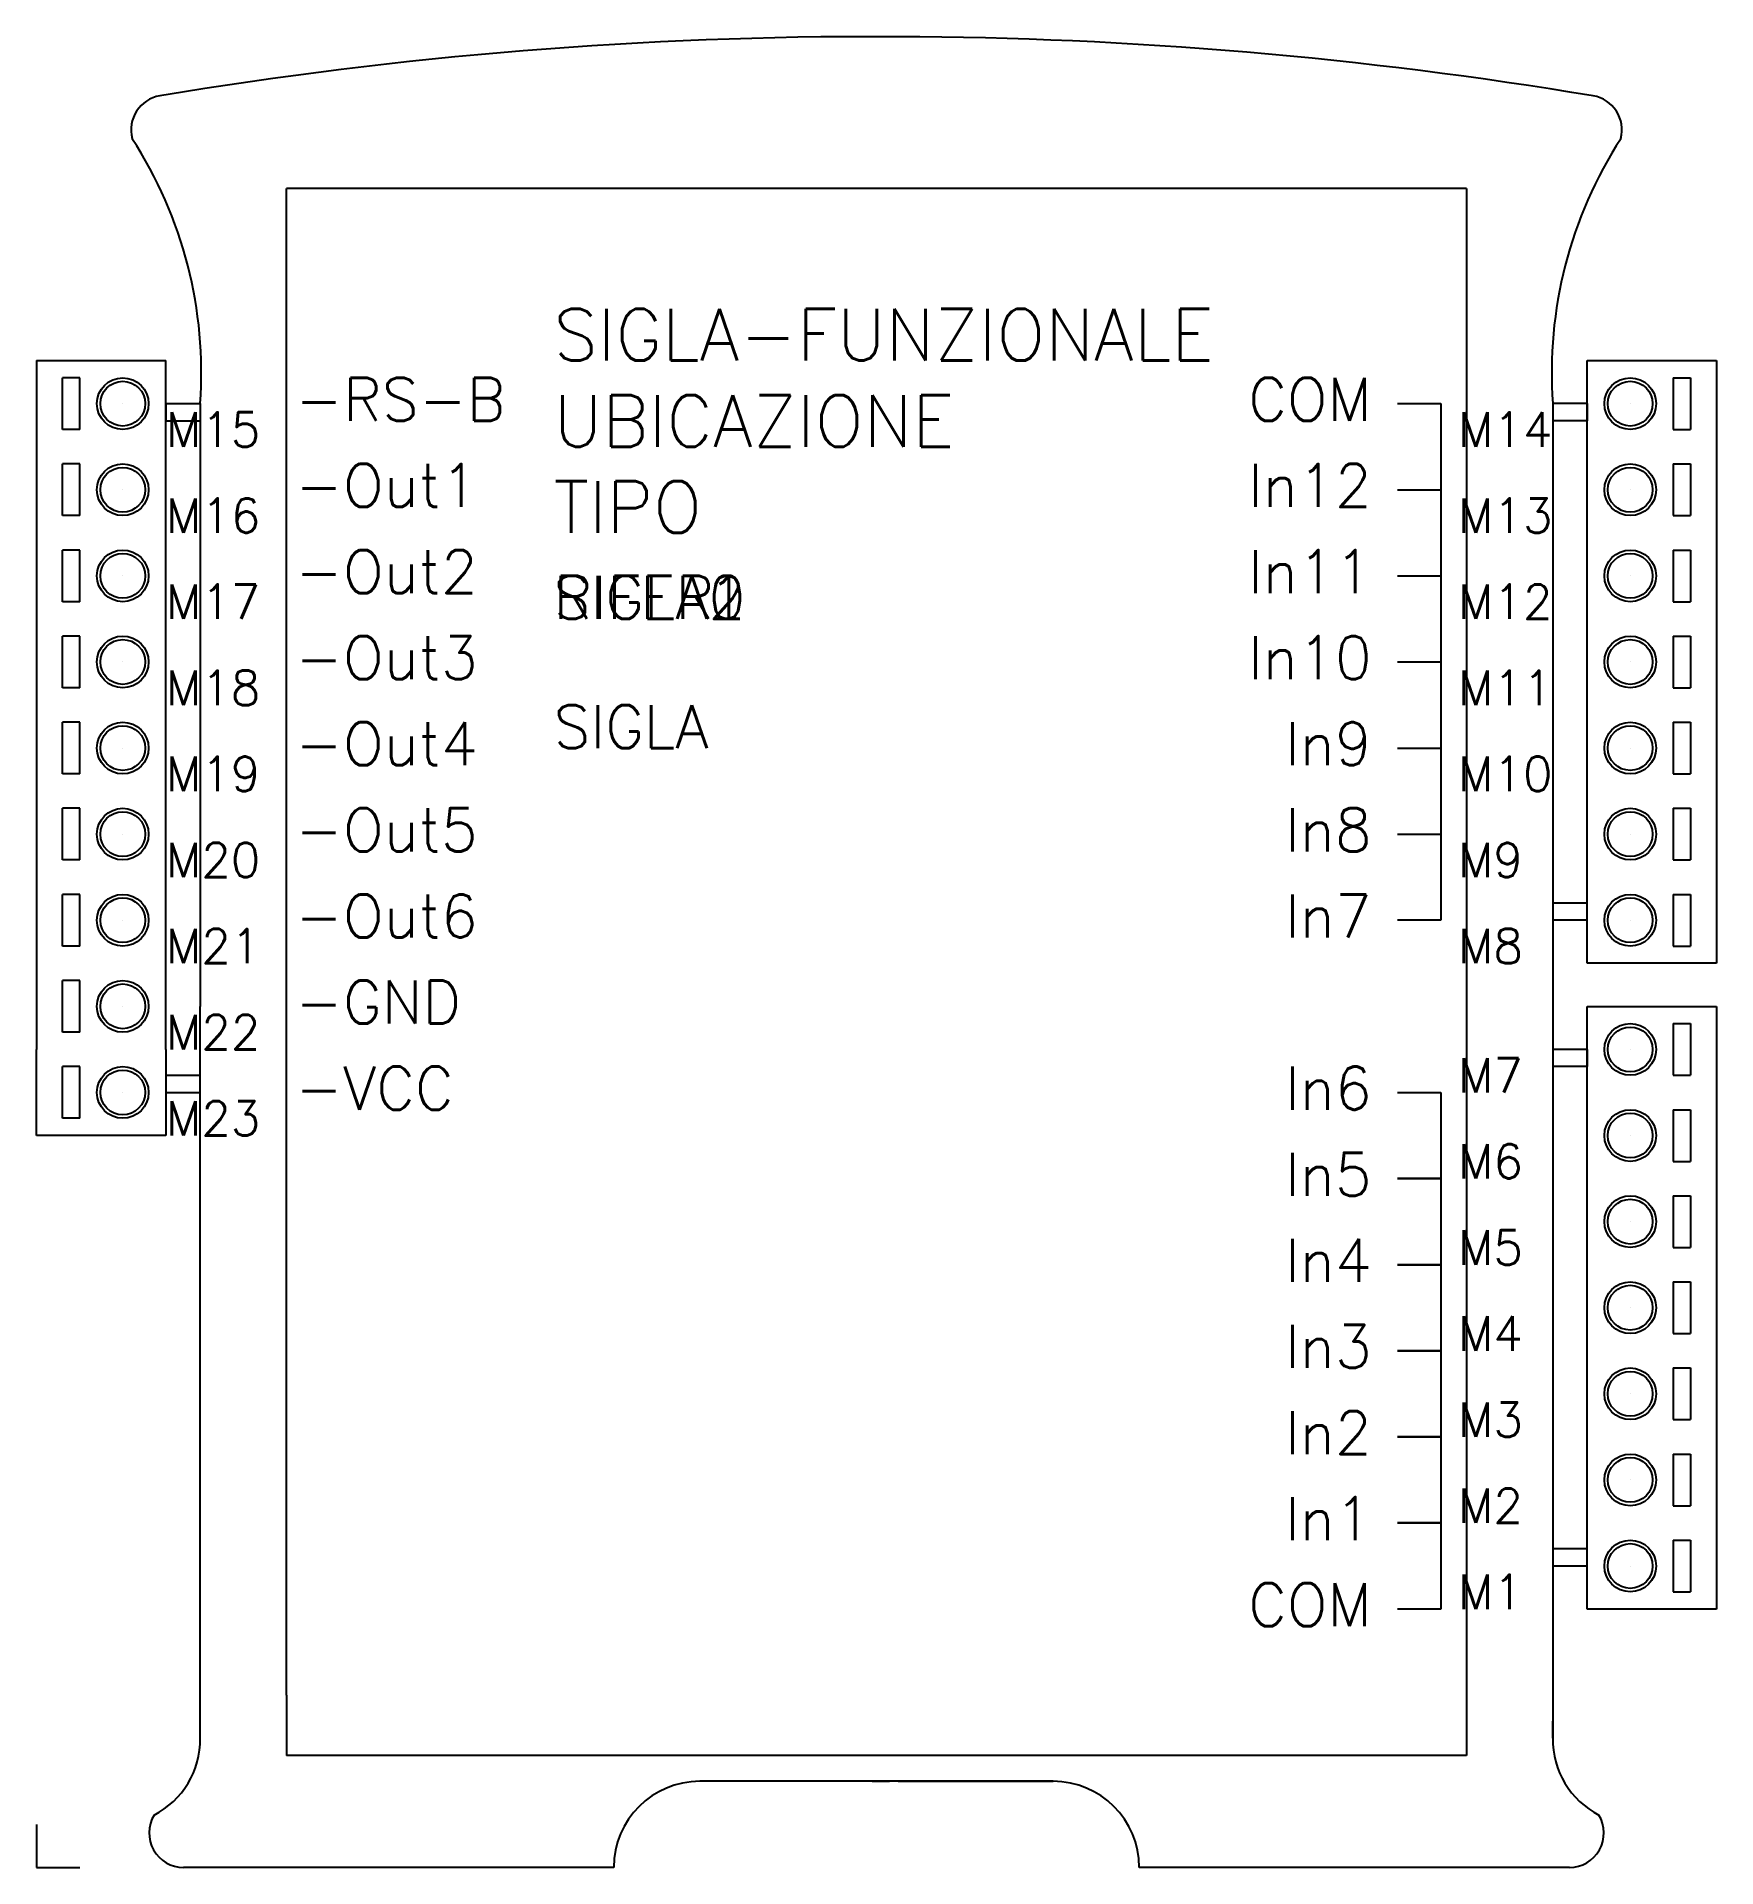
# Model space of a CAD drawing. Extents: x 0 to 98, y 0 to 106.
import ezdxf

# ---------------------------------------------------------------- set-up
doc = ezdxf.new("R2010")
doc.units = 0
doc.header["$LTSCALE"] = 4
doc.layers.get('0').update_dxf_attribs({"linetype": 'CONTINUOUS'})
doc.styles.get("Standard").update_dxf_attribs({"font": 'romans.shx'})

msp = doc.modelspace()

# ---------------------------------------------------------------- linework, layer by layer
for p, q in [((50, 106.31), (49.5, 106.31)), ((14.5, 10), (14.5, 97.5)), ((49.5, 97.5), (14.5, 97.5)), ((50, 97.5), (49.5, 97.5)), ((83, 97.5), (50, 97.5)), ((83, 97.5), (83, 10)), ((0, 87.5), (5, 87.5)), ((0, 87.5), (0, 47.5)), ((5, 87.5), (7.5, 87.5)), ((7.5, 47.5), (7.5, 87.5)), ((90, 52.5), (90, 87.5)), ((90, 87.5), (92.5, 87.5)), ((92.5, 87.5), (97.5, 87.5)), ((97.5, 87.5), (97.5, 52.5)), ((2.5, 86.5), (1.5, 86.5)), ((1.5, 83.5), (1.5, 86.5)), ((2.5, 83.5), (2.5, 86.5)), ((95, 86.5), (96, 86.5)), ((95, 86.5), (95, 83.5)), ((95, 86.5), (96, 86.5)), ((96, 86.5), (96, 83.5)), ((7.5, 85), (9.5, 85)), ((7.5, 85), (7.5, 84)), ((7.5, 84), (9.5, 84)), ((9.5, 85), (9.5, 50)), ((79, 85), (81.5, 85)), ((81.5, 85), (81.5, 55)), ((90, 85), (88, 85)), ((90, 85), (88, 85)), ((88, 85), (88, 55)), ((90, 84), (88, 84)), ((90, 85), (90, 84)), ((2.5, 83.5), (1.5, 83.5)), ((95, 83.5), (96, 83.5)), ((2.5, 81.5), (1.5, 81.5)), ((1.5, 78.5), (1.5, 81.5)), ((2.5, 78.5), (2.5, 81.5)), ((95, 81.5), (95, 78.5)), ((95, 81.5), (96, 81.5)), ((96, 81.5), (96, 78.5)), ((79, 80), (81.5, 80)), ((2.5, 78.5), (1.5, 78.5)), ((95, 78.5), (96, 78.5)), ((2.5, 76.5), (1.5, 76.5)), ((1.5, 73.5), (1.5, 76.5)), ((2.5, 73.5), (2.5, 76.5)), ((95, 76.5), (95, 73.5)), ((95, 76.5), (96, 76.5)), ((96, 76.5), (96, 73.5)), ((79, 75), (81.5, 75)), ((2.5, 73.5), (1.5, 73.5)), ((95, 73.5), (96, 73.5)), ((2.5, 71.5), (1.5, 71.5)), ((1.5, 68.5), (1.5, 71.5)), ((2.5, 68.5), (2.5, 71.5)), ((95, 71.5), (95, 68.5)), ((95, 71.5), (96, 71.5)), ((96, 71.5), (96, 68.5)), ((79, 70), (81.5, 70)), ((2.5, 68.5), (1.5, 68.5)), ((95, 68.5), (96, 68.5)), ((2.5, 66.5), (1.5, 66.5)), ((1.5, 63.5), (1.5, 66.5)), ((2.5, 63.5), (2.5, 66.5)), ((95, 66.5), (95, 63.5)), ((95, 66.5), (96, 66.5)), ((96, 66.5), (96, 63.5)), ((79, 65), (81.5, 65)), ((2.5, 63.5), (1.5, 63.5)), ((95, 63.5), (96, 63.5)), ((2.5, 61.5), (1.5, 61.5)), ((1.5, 58.5), (1.5, 61.5)), ((2.5, 58.5), (2.5, 61.5)), ((95, 61.5), (95, 58.5)), ((95, 61.5), (96, 61.5)), ((96, 61.5), (96, 58.5)), ((79, 60), (81.5, 60)), ((2.5, 58.5), (1.5, 58.5)), ((95, 58.5), (96, 58.5)), ((2.5, 56.5), (1.5, 56.5)), ((1.5, 53.5), (1.5, 56.5)), ((2.5, 53.5), (2.5, 56.5)), ((95, 56.5), (95, 53.5)), ((95, 56.5), (96, 56.5)), ((96, 56.5), (96, 53.5)), ((90, 56), (88, 56)), ((90, 55), (90, 56)), ((81.5, 55), (79, 55)), ((90, 55), (88, 55)), ((88, 55), (88, 47.5)), ((2.5, 53.5), (1.5, 53.5)), ((2.5, 53.5), (1.5, 53.5)), ((95, 53.5), (96, 53.5)), ((92.5, 52.5), (90, 52.5)), ((97.5, 52.5), (92.5, 52.5)), ((2.5, 51.5), (1.5, 51.5)), ((1.5, 48.5), (1.5, 51.5)), ((2.5, 48.5), (2.5, 51.5)), ((7.5, 50), (7.5, 51)), ((9.5, 7.5), (9.5, 50)), ((90, 15), (90, 50)), ((90, 50), (92.5, 50)), ((92.5, 50), (97.5, 50)), ((97.5, 50), (97.5, 15)), ((95, 49), (96, 49)), ((95, 49), (95, 46)), ((95, 49), (96, 49)), ((96, 49), (96, 46)), ((2.5, 48.5), (1.5, 48.5)), ((2.5, 48.5), (1.5, 48.5)), ((0, 42.5), (0, 47.5)), ((7.5, 47.5), (7.5, 42.5)), ((88, 47.5), (88, 7.5)), ((90, 47.5), (88, 47.5)), ((90, 47.5), (88, 47.5)), ((90, 47.5), (90, 46.5)), ((2.5, 46.5), (1.5, 46.5)), ((1.5, 43.5), (1.5, 46.5)), ((2.5, 43.5), (2.5, 46.5)), ((7.5, 46), (9.5, 46)), ((90, 46.5), (88, 46.5)), ((95, 46), (96, 46)), ((7.5, 45), (9.5, 45)), ((7.5, 45), (9.5, 45)), ((79, 45), (81.5, 45)), ((81.5, 45), (81.5, 40)), ((95, 44), (95, 41)), ((95, 44), (96, 44)), ((96, 44), (96, 41)), ((2.5, 43.5), (1.5, 43.5)), ((2.5, 43.5), (1.5, 43.5)), ((7.5, 42.5), (0, 42.5)), ((95, 41), (96, 41)), ((81.5, 40), (79, 40)), ((79, 40), (81.5, 40)), ((81.5, 40), (81.5, 35)), ((95, 39), (95, 36)), ((95, 39), (96, 39)), ((96, 39), (96, 36)), ((95, 36), (96, 36)), ((81.5, 35), (79, 35)), ((79, 35), (81.5, 35)), ((81.5, 35), (81.5, 30)), ((95, 34), (95, 31)), ((95, 34), (96, 34)), ((96, 34), (96, 31)), ((95, 31), (96, 31)), ((81.5, 30), (79, 30)), ((79, 30), (81.5, 30)), ((81.5, 30), (81.5, 25)), ((95, 29), (95, 26)), ((95, 29), (96, 29)), ((96, 29), (96, 26)), ((95, 26), (96, 26)), ((81.5, 25), (79, 25)), ((79, 25), (81.5, 25)), ((81.5, 25), (81.5, 20)), ((95, 24), (95, 21)), ((95, 24), (96, 24)), ((96, 24), (96, 21)), ((95, 21), (96, 21)), ((81.5, 20), (79, 20)), ((79, 20), (81.5, 20)), ((81.5, 20), (81.5, 15)), ((90, 18.5), (88, 18.5)), ((90, 17.5), (90, 18.5)), ((95, 19), (95, 16)), ((95, 19), (96, 19)), ((96, 19), (96, 16)), ((90, 17.5), (88, 17.5)), ((95, 16), (96, 16)), ((81.5, 15), (79, 15)), ((92.5, 15), (90, 15)), ((97.5, 15), (92.5, 15)), ((14.5, 10), (14.5, 6.5)), ((83, 10), (83, 6.5)), ((88, 7.5), (88, 8.5)), ((49.5, 6.5), (14.5, 6.5)), ((50, 6.5), (49.5, 6.5)), ((83, 6.5), (50, 6.5)), ((49.5, 5), (38.5, 5)), ((48.5, 5), (38.5, 5)), ((48.5, 5), (49.5, 5)), ((50, 5), (49.5, 5)), ((59, 5), (50, 5)), ((50, 5), (59, 5)), ((0, 2.5), (0, 0)), ((0, 0), (2.5, 0)), ((33.5, 0), (8.53, 0)), ((88.97, 0), (64, 0))]:
    msp.add_line(p, q)
for centre, radius in [((5, 85), 1.5), ((5, 85), 1.3), ((92.5, 85), 1.5), ((92.5, 85), 1.3), ((5, 80), 1.5), ((5, 80), 1.3), ((92.5, 80), 1.5), ((92.5, 80), 1.3), ((5, 75), 1.5), ((5, 75), 1.3), ((92.5, 75), 1.5), ((92.5, 75), 1.3), ((5, 70), 1.5), ((5, 70), 1.3), ((92.5, 70), 1.5), ((92.5, 70), 1.3), ((5, 65), 1.5), ((5, 65), 1.3), ((92.5, 65), 1.5), ((92.5, 65), 1.3), ((5, 60), 1.5), ((5, 60), 1.3), ((92.5, 60), 1.5), ((92.5, 60), 1.3), ((5, 55), 1.5), ((92.5, 55), 1.5), ((5, 55), 1.3), ((92.5, 55), 1.3), ((5, 50), 1.5), ((5, 50), 1.3), ((92.5, 47.5), 1.5), ((92.5, 47.5), 1.3), ((5, 45), 1.5), ((5, 45), 1.3), ((92.5, 42.5), 1.5), ((92.5, 42.5), 1.3), ((92.5, 37.5), 1.5), ((92.5, 37.5), 1.3), ((92.5, 32.5), 1.5), ((92.5, 32.5), 1.3), ((92.5, 27.5), 1.5), ((92.5, 27.5), 1.3), ((92.5, 22.5), 1.5), ((92.5, 22.5), 1.3), ((92.5, 17.5), 1.5), ((92.5, 17.5), 1.3)]:
    msp.add_circle(centre, radius)
for centre, radius, start, end in [((48.5, -143.69), 250, 89.7708, 99.5213), ((49, -143.69), 250, 80.4787, 89.7708), ((7.48, 100.9), 2, 99.5213, 194.4208), ((90.02, 100.9), 2, 345.5792, 80.4787), ((-15.44, 86.8), 25, 355.8787, 32.9629), ((112.94, 86.8), 25, 147.0371, 184.1213), ((4.5, 7.46), 5, 297.6097, 0.4628), ((93, 7.46), 5, 179.5372, 242.3903), ((38.5, 0), 5, 90, 180), ((59, 0), 5, 0, 90), ((8.53, 2), 2, 149.0362, 270), ((88.97, 2), 2, 270, 30.9638)]:
    msp.add_arc(centre, radius, start, end)

# ---------------------------------------------------------------- texts
at = {"char_height": 2.5}
for s, width, insert, attachment_point in [('-RS-B', 12.5, (15, 86.5), 1), ('COM', 10, (77.5, 86.5), 3), ('-Out1', 12.5, (15, 81.5), 1), ('In12', 10, (77.5, 81.5), 3), ('-Out2', 12.5, (15, 76.5), 1), ('In11', 10, (77.5, 76.5), 3), ('-Out3', 12.5, (15, 71.5), 1), ('In10', 10, (77.5, 71.5), 3), ('-Out4', 12.5, (15, 66.5), 1), ('In9', 10, (77.5, 66.5), 3), ('-Out5', 12.5, (15, 61.5), 1), ('In8', 10, (77.5, 61.5), 3), ('-Out6', 12.5, (15, 56.5), 1), ('In7', 10, (77.5, 56.5), 3), ('-GND', 12.5, (15, 51.5), 1), ('-VCC', 12.5, (15, 46.5), 1), ('In6', 10, (77.5, 46.5), 3), ('In5', 10, (77.5, 41.5), 3), ('In4', 10, (77.5, 36.5), 3), ('In3', 10, (77.5, 31.5), 3), ('In2', 10, (77.5, 26.5), 3), ('In1', 10, (77.5, 21.5), 3), ('COM', 10, (77.5, 16.5), 3)]:
    msp.add_mtext_dynamic_manual_height_columns(s, width=width, gutter_width=1, heights=[0], dxfattribs=dict(at, insert=insert, attachment_point=attachment_point))
at = {"color": 3}
for tag, p, s, height, flags in [('SIGLA-FUNZIONALE', (30, 87.5), '', 3, 9), ('UBICAZIONE', (30, 82.5), '', 3, 8), ('TIPO', (30, 77.5), '', 3, 9), ('SIGLA0', (30, 72.5), '', 2.5, 9), ('SIGLA1', (30, 72.5), '', 2.5, 9), ('SIGLA2', (30, 72.5), '', 2.5, 9), ('RIFER', (30, 72.5), 'RIFER ?', 2.5, 8), ('SIGLA', (30, 65), 'SIGLA ?', 2.5, 8)]:
    msp.add_attdef(tag, p, s, height=height, dxfattribs=dict(at, flags=flags))
at = {"flags": 9}
for tag, p, s, height in [('F15', (5, 85), '', 0.00001), ('F14', (92.5, 85), '', 0.00001), ('F16', (5, 80), '', 0.00001), ('F13', (92.5, 80), '', 0.00001), ('F17', (5, 75), '', 0.00001), ('F12', (92.5, 75), '', 0.00001), ('F18', (5, 70), '', 0.00001), ('F11', (92.5, 70), '', 0.00001), ('F19', (5, 65), '', 0.00001), ('F10', (92.5, 65), '', 0.00001), ('F20', (5, 60), '', 0.00001), ('F9', (92.5, 60), '', 0.00001), ('F21', (5, 55), '', 0.00001), ('F8', (92.5, 55), '', 0.00001), ('F22', (5, 50), '', 0.00001), ('F7', (92.5, 47.5), '', 0.00001), ('F23', (5, 45), '', 0.00001), ('F6', (92.5, 42.5), '', 0.00001), ('F5', (92.5, 37.5), '', 0.00001), ('F4', (92.5, 32.5), '', 0.00001), ('F3', (92.5, 27.5), '', 0.00001), ('F2', (92.5, 22.5), '', 0.00001), ('F1', (92.5, 17.5), '', 0.00001), ('TIPOSIG', (0, 0), '3', 0.00000001), ('POSIZIONE', (0, 0), '', 0.00000001), ('P-TABELLA', (0, 0), '', 0.00000001), ('T-TABELLA', (0, 0), '', 0.00000001), ('H-TABELLA', (0, 0), '', 0.00000001), ('CODICE', (0, 0), '1xNNN', 0.00000001), ('ACODICE0', (0, 0), '', 0.00000001), ('ACODICE1', (0, 0), '', 0.00000001), ('ACODICE2', (0, 0), '', 0.00000001), ('ACODICE3', (0, 0), '', 0.00000001), ('ACODICE4', (0, 0), '', 0.00000001), ('ACODICE5', (0, 0), '', 0.00000001), ('ACODICE6', (0, 0), '', 0.00000001), ('ACODICE7', (0, 0), '', 0.00000001), ('ACODICE8', (0, 0), '', 0.00000001), ('ACODICE9', (0, 0), '', 0.00000001), ('NOTE1', (0, 0), '', 0.00000001), ('NOTE2', (0, 0), '', 0.00000001)]:
    msp.add_attdef(tag, p, s, height=height, dxfattribs=at)
at = {"color": 4, "flags": 8}
for tag, p in [('M15', (7.5, 82.5)), ('M14', (82.5, 82.5)), ('M16', (7.5, 77.5)), ('M13', (82.5, 77.5)), ('M17', (7.5, 72.5)), ('M12', (82.5, 72.5)), ('M18', (7.5, 67.5)), ('M11', (82.5, 67.5)), ('M19', (7.5, 62.5)), ('M10', (82.5, 62.5)), ('M20', (7.5, 57.5)), ('M9', (82.5, 57.5)), ('M21', (7.5, 52.5)), ('M8', (82.5, 52.5)), ('M22', (7.5, 47.5)), ('M7', (82.5, 45)), ('M23', (7.5, 42.5)), ('M6', (82.5, 40)), ('M5', (82.5, 35)), ('M4', (82.5, 30)), ('M3', (82.5, 25)), ('M2', (82.5, 20)), ('M1', (82.5, 15))]:
    msp.add_attdef(tag, p, '', height=2, dxfattribs=at)
for tag in ['DEN1', 'DEN1-A', 'DEN1-TRAD-ID']:
    msp.add_attdef(tag, (0, 0), '', height=0.00000001)

doc.saveas('drawing.dxf')
